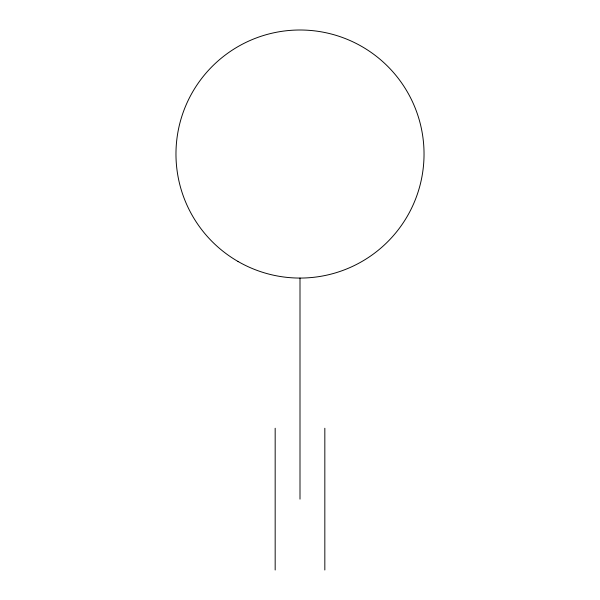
<?xml version="1.0" encoding="UTF-8"?>
<svg xmlns="http://www.w3.org/2000/svg" width="600" height="600" viewBox="0 0 600 600"><rect width="100%" height="100%" fill="white"/><g stroke="black" fill="none" stroke-linecap="round" stroke-linejoin="round"><path stroke-width="0.9" d="M324.832 428.25L324.832 570M300 278.062L300 499.125M275.168 428.25L275.168 570M237.983 261.45A124.035 124.035 0 0 0 424.035 154.035A124.035 124.035 0 0 0 237.983 46.62A124.035 124.035 0 0 0 237.983 261.45"/></g></svg>
